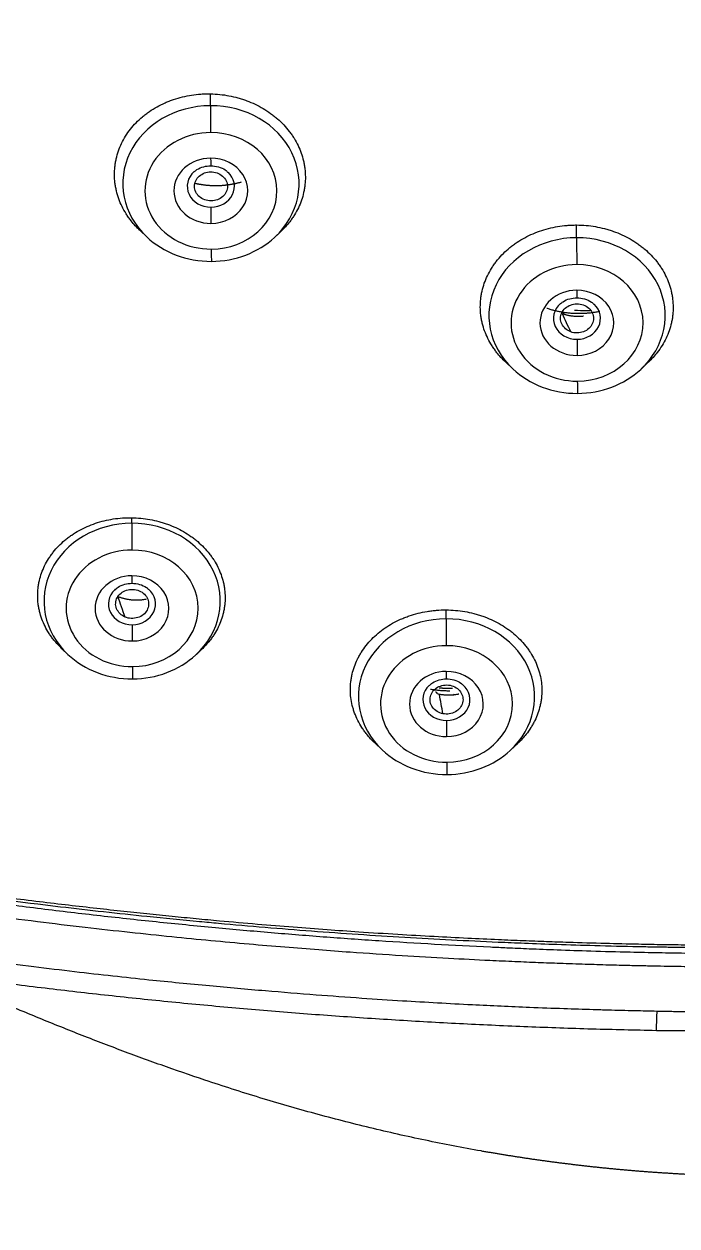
# Model space of a CAD drawing. Header units: millimetres. Extents: x 2433 to 4809, y -10272 to -6912.
# Drawn here: x 3217.32 to 3231.17, y -8438.84 to -8413.34 of the extents above; entities that cross this region are included whole.
import ezdxf

# ---------------------------------------------------------------- set-up
doc = ezdxf.new("R2010")
doc.units = ezdxf.units.MM
doc.layers.add('DIM', color=3, linetype='Continuous', lineweight=13)
doc.styles.add('ARIAL', font='arial.ttf')
doc.dimstyles.get("Standard").update_dxf_attribs({"dimtxt": 15, "dimasz": 15, "dimexe": 0.18, "dimexo": 0.0625, "dimgap": 4, "dimtad": 0, "dimtih": 1, "dimtoh": 1, "dimdec": 1, "dimdsep": 46, "dimtxsty": 'ARIAL', "dimcen": 0, "dimclrd": 3, "dimclre": 3, "dimclrt": 3, "dimadec": 0, "dimazin": 0, "dimtfac": 1, "dimtdec": 1, "dimtofl": 0, "dimtmove": 0, "dimatfit": 3, "dimfxl": 1, "dimtolj": 1, "dimtzin": 0, "dimarcsym": 0})

# ---------------------------------------------------------------- blocks, each defined once
blk = doc.blocks.new('*D46')
at = {"layer": 'Defpoints', "color": 0, "transparency": 16777216}
for p in [(3184.787, -7905.985), (3696.954, -9950.155), (3696.954, -9950.155)]:
    blk.add_point(p, dxfattribs=at)
at = {"layer": 'DIM', "color": 3, "lineweight": -2, "transparency": 16777216}
for p, q in [((3184.85, -7905.985), (3697.134, -7905.985)), ((3696.954, -7923.985), (3696.954, -8911.271)), ((3696.954, -9932.155), (3696.954, -8944.87)), ((3697.016, -9950.155), (3697.134, -9950.155))]:
    blk.add_line(p, q, dxfattribs=at)
at = {"layer": 'DIM', "color": 3, "transparency": 16777216}
for points in [[(3693.954, -7923.985), (3699.954, -7923.985), (3696.954, -7905.985)], [(3693.954, -9932.155), (3699.954, -9932.155), (3696.954, -9950.155)]]:
    blk.add_solid(points, dxfattribs=at)
at = {"layer": 'DIM', "color": 3, "transparency": 16777216, "insert": (3696.954, -8928.07), "char_height": 18, "attachment_point": 5, "style": 'ARIAL'}
blk.add_mtext('\\A1;(2280)', dxfattribs=at)

msp = doc.modelspace()

# ---------------------------------------------------------------- linework, layer by layer
at = {"linetype": 'Continuous', "lineweight": 13}
for p, q in [((3221.272, -8415.075), (3221.271, -8414.823)), ((3229.038, -8417.876), (3229.037, -8417.605)), ((3219.6, -8423.934), (3219.6, -8423.816)), ((3226.269, -8425.963), (3226.269, -8425.772))]:
    msp.add_line(p, q, dxfattribs=at)
at = {"linetype": 'Continuous', "lineweight": 18}
for p, q in [((3219.777, -8417.723), (3219.918, -8417.856)), ((3222.644, -8417.856), (3222.763, -8417.744)), ((3227.529, -8420.512), (3227.684, -8420.657)), ((3230.41, -8420.657), (3230.558, -8420.518)), ((3218.121, -8426.597), (3218.246, -8426.715)), ((3220.972, -8426.715), (3221.082, -8426.612)), ((3224.758, -8428.595), (3224.915, -8428.744)), ((3227.641, -8428.744), (3227.79, -8428.604))]:
    msp.add_line(p, q, dxfattribs=at)
at = {"linetype": 'Continuous', "lineweight": 13}
for centre, major_axis, ratio, start_param, end_param in [((3221.281, -8416.726), (-1.87, 0), 0.882948, 4.717224, 7.037094), ((3221.281, -8416.726), (-1.87, 0), 0.882948, 2.377964, 4.717224), ((3221.274, -8415.409), (0.002, -0.5), 0.00227, 3.979346, 5.201076), ((3221.281, -8416.88), (1.4, 0), 0.882948, 1.575631, 4.717224), ((3221.281, -8416.88), (1.4, 0), 0.882948, 4.717224, 7.858816), ((3221.278, -8416.88), (-0.783, 0), 0.882948, 4.717224, 7.858816), ((3221.278, -8416.88), (-0.783, 0), 0.882948, 1.575631, 4.717224), ((3221.275, -8416.048), (0.001, -0.3), 0.00227, 5.201076, 6.276176), ((3221.282, -8417.431), (-0.001, 0.3), 0.00227, 0.828524, 2.059484), ((3229.047, -8419.527), (-1.87, 0), 0.882948, 4.717224, 7.037094), ((3229.047, -8419.527), (-1.87, 0), 0.882948, 2.377964, 4.717224), ((3229.04, -8418.211), (0.002, -0.5), 0.00227, 3.979346, 5.201076), ((3221.288, -8417.882), (-0.002, 0.5), 0.00227, 2.059484, 3.281214), ((3229.047, -8419.682), (1.4, 0), 0.882948, 1.575631, 4.717224), ((3229.047, -8419.682), (1.4, 0), 0.882948, 4.717224, 7.858816), ((3229.044, -8419.682), (-0.783, 0), 0.882948, 4.717224, 7.858816), ((3229.044, -8419.682), (-0.783, 0), 0.882948, 1.575631, 4.717224), ((3229.04, -8418.85), (0.001, -0.3), 0.00227, 5.201076, 6.276176), ((3228.465, -8420.434), (0.29, 0.957), 0.160514, 6.081981, 6.381709), ((3229.048, -8420.232), (-0.001, 0.3), 0.00227, 0.828524, 2.059484), ((3229.053, -8420.683), (-0.002, 0.5), 0.00227, 2.059484, 3.281214), ((3219.609, -8425.585), (-1.87, 0), 0.882948, 4.717224, 7.037094), ((3219.609, -8425.585), (-1.87, 0), 0.882948, 2.377964, 4.717224), ((3219.602, -8424.269), (0.002, -0.5), 0.00227, 3.979346, 5.201076), ((3219.609, -8425.739), (1.4, 0), 0.882948, 1.575631, 4.717224), ((3219.609, -8425.739), (1.4, 0), 0.882948, 4.717224, 7.858816), ((3219.607, -8425.74), (-0.783, 0), 0.882948, 4.717224, 7.858816), ((3219.607, -8425.74), (-0.783, 0), 0.882948, 1.575631, 4.717224), ((3219.603, -8424.908), (0.001, -0.3), 0.00227, 5.201076, 6.276176), ((3226.278, -8427.613), (-1.87, 0), 0.882948, 4.717224, 7.037094), ((3226.278, -8427.613), (-1.87, 0), 0.882948, 2.377964, 4.717224), ((3226.272, -8426.297), (0.002, -0.5), 0.00227, 3.979346, 5.201076), ((3219.61, -8426.29), (-0.001, 0.3), 0.00227, 0.828524, 2.059484), ((3226.278, -8427.768), (1.4, 0), 0.882948, 1.575631, 4.717224), ((3226.278, -8427.768), (1.4, 0), 0.882948, 4.717224, 7.858816), ((3219.616, -8426.741), (-0.002, 0.5), 0.00227, 2.059484, 3.281214), ((3226.276, -8427.769), (-0.783, 0), 0.882948, 4.717224, 7.858816), ((3226.276, -8427.769), (-0.783, 0), 0.882948, 1.575631, 4.717224), ((3226.272, -8426.936), (0.001, -0.3), 0.00227, 5.201076, 6.276176), ((3225.824, -8428.49), (0.236, 0.972), 0.128072, 6.036341, 6.392842), ((3226.342, -8426.224), (0.033, -1.5), 0.09731, 0.436967, 0.472517), ((3226.28, -8428.319), (-0.001, 0.3), 0.00227, 0.828524, 2.059484), ((3226.285, -8428.769), (-0.002, 0.5), 0.00227, 2.059484, 3.281214), ((3230.747, -8433.704), (0.019, 1), 0.00925, 2.827528, 4.094485)]:
    msp.add_ellipse(centre, major_axis=major_axis, ratio=ratio, start_param=start_param, end_param=end_param, dxfattribs=at)
at = {"linetype": 'Continuous', "lineweight": 18}
for centre, major_axis, start_param, end_param in [((3221.278, -8416.786), (0.5, 0), 2.349395, 4.717224), ((3221.278, -8416.786), (0.5, 0), 4.717224, 7.03081), ((3221.281, -8416.726), (-1.87, 0), 0.753908, 1.575631), ((3221.281, -8416.726), (-1.87, 0), 1.575631, 2.377964), ((3229.044, -8419.588), (0.5, 0), 2.349395, 4.717224), ((3229.044, -8419.588), (0.5, 0), 4.717224, 7.03081), ((3229.047, -8419.527), (-1.87, 0), 0.753908, 1.575631), ((3229.047, -8419.527), (-1.87, 0), 1.575631, 2.377964), ((3219.607, -8425.646), (-0.5, 0), 5.53772, 7.858816), ((3219.607, -8425.646), (-0.5, 0), 1.575631, 3.936194), ((3219.609, -8425.585), (-1.87, 0), 0.753908, 1.575631), ((3219.609, -8425.585), (-1.87, 0), 1.575631, 2.377964), ((3226.276, -8427.675), (-0.5, 0), 5.53772, 7.858816), ((3226.276, -8427.675), (-0.5, 0), 1.575631, 3.936194), ((3226.278, -8427.613), (-1.87, 0), 0.753908, 1.575631), ((3226.278, -8427.613), (-1.87, 0), 1.575631, 2.377964)]:
    msp.add_ellipse(centre, major_axis=major_axis, ratio=0.882948, start_param=start_param, end_param=end_param, dxfattribs=at)
for points, knots in [([(3219.775, -8417.721), (3219.706, -8417.657), (3219.644, -8417.589), (3219.568, -8417.493), (3219.55, -8417.468), (3219.515, -8417.419), (3219.498, -8417.393), (3219.45, -8417.317), (3219.421, -8417.265), (3219.343, -8417.106), (3219.304, -8416.997), (3219.27, -8416.855), (3219.264, -8416.826), (3219.254, -8416.769), (3219.249, -8416.741), (3219.239, -8416.655), (3219.232, -8416.541), (3219.238, -8416.427), (3219.247, -8416.342), (3219.251, -8416.313), (3219.26, -8416.256), (3219.266, -8416.228), (3219.298, -8416.087), (3219.336, -8415.978), (3219.412, -8415.821), (3219.44, -8415.769), (3219.503, -8415.668), (3219.538, -8415.619), (3219.648, -8415.478), (3219.732, -8415.391), (3219.851, -8415.291), (3219.875, -8415.271), (3219.925, -8415.233), (3219.95, -8415.215), (3220.028, -8415.162), (3220.135, -8415.095), (3220.249, -8415.038), (3220.337, -8414.999), (3220.367, -8414.987), (3220.427, -8414.963), (3220.458, -8414.952), (3220.614, -8414.899), (3220.741, -8414.869), (3220.937, -8414.839), (3221.003, -8414.832), (3221.103, -8414.825), (3221.137, -8414.823), (3221.204, -8414.822), (3221.238, -8414.822), (3221.271, -8414.823)], [0, 0, 0, 0, 0.064268, 0.064268, 0.085535, 0.085535, 0.106801, 0.106801, 0.149334, 0.149334, 0.234401, 0.234401, 0.255668, 0.255668, 0.276934, 0.276934, 0.319468, 0.362001, 0.362001, 0.383267, 0.383267, 0.404534, 0.404534, 0.489601, 0.489601, 0.532134, 0.532134, 0.574667, 0.574667, 0.659734, 0.659734, 0.681, 0.681, 0.702267, 0.702267, 0.7448, 0.787334, 0.787334, 0.8086, 0.8086, 0.829867, 0.829867, 0.914933, 0.914933, 0.957467, 0.957467, 0.978733, 0.978733, 1, 1, 1, 1]), ([(3221.271, -8414.823), (3221.404, -8414.825), (3221.535, -8414.839), (3221.727, -8414.875), (3221.79, -8414.89), (3221.885, -8414.917), (3221.931, -8414.931), (3221.978, -8414.946), (3222.009, -8414.957), (3222.024, -8414.963), (3222.162, -8415.014), (3222.278, -8415.069), (3222.441, -8415.166), (3222.494, -8415.2), (3222.571, -8415.256), (3222.596, -8415.275), (3222.645, -8415.314), (3222.669, -8415.333), (3222.785, -8415.435), (3222.868, -8415.523), (3222.96, -8415.642), (3222.978, -8415.666), (3223.012, -8415.715), (3223.028, -8415.74), (3223.075, -8415.816), (3223.103, -8415.867), (3223.179, -8416.024), (3223.217, -8416.132), (3223.25, -8416.272), (3223.256, -8416.3), (3223.266, -8416.356), (3223.27, -8416.384), (3223.28, -8416.468), (3223.287, -8416.581), (3223.282, -8416.693), (3223.272, -8416.777), (3223.269, -8416.805), (3223.259, -8416.861), (3223.254, -8416.889), (3223.223, -8417.027), (3223.185, -8417.135), (3223.112, -8417.29), (3223.084, -8417.341), (3223.046, -8417.403), (3223.038, -8417.415), (3223.022, -8417.44), (3222.997, -8417.476), (3222.971, -8417.512), (3222.897, -8417.608), (3222.834, -8417.677), (3222.765, -8417.742)], [0, 0, 0, 0, 0.084855, 0.084855, 0.127283, 0.127283, 0.148497, 0.159104, 0.159104, 0.169711, 0.169711, 0.254566, 0.254566, 0.296994, 0.296994, 0.318208, 0.318208, 0.339422, 0.339422, 0.424277, 0.424277, 0.445491, 0.445491, 0.466705, 0.466705, 0.509133, 0.509133, 0.593988, 0.593988, 0.615202, 0.615202, 0.636416, 0.636416, 0.678843, 0.721271, 0.721271, 0.742485, 0.742485, 0.763699, 0.763699, 0.848554, 0.848554, 0.890982, 0.890982, 0.901589, 0.901589, 0.912196, 0.93341, 0.93341, 1, 1, 1, 1]), ([(3220.931, -8416.478), (3220.946, -8416.46), (3220.998, -8416.413), (3221.122, -8416.363), (3221.224, -8416.349), (3221.276, -8416.348)], [0, 0, 0, 0, 0.206446, 0.623832, 1, 1, 1, 1]), ([(3221.276, -8416.348), (3221.334, -8416.349), (3221.442, -8416.364), (3221.572, -8416.42), (3221.624, -8416.471), (3221.64, -8416.49)], [0, 0, 0, 0, 0.388964, 0.792604, 1, 1, 1, 1]), ([(3227.527, -8420.51), (3227.462, -8420.449), (3227.402, -8420.384), (3227.329, -8420.292), (3227.311, -8420.268), (3227.276, -8420.218), (3227.259, -8420.193), (3227.211, -8420.118), (3227.182, -8420.066), (3227.104, -8419.909), (3227.064, -8419.8), (3227.03, -8419.66), (3227.024, -8419.631), (3227.014, -8419.574), (3227.01, -8419.546), (3226.999, -8419.461), (3226.992, -8419.348), (3226.998, -8419.234), (3227.007, -8419.149), (3227.011, -8419.121), (3227.021, -8419.064), (3227.026, -8419.035), (3227.058, -8418.895), (3227.096, -8418.786), (3227.172, -8418.629), (3227.2, -8418.577), (3227.24, -8418.514), (3227.248, -8418.501), (3227.264, -8418.476), (3227.29, -8418.439), (3227.316, -8418.402), (3227.409, -8418.284), (3227.493, -8418.196), (3227.611, -8418.095), (3227.635, -8418.075), (3227.685, -8418.037), (3227.711, -8418.018), (3227.788, -8417.963), (3227.842, -8417.929), (3228.008, -8417.835), (3228.126, -8417.781), (3228.314, -8417.715), (3228.377, -8417.696), (3228.505, -8417.663), (3228.635, -8417.635), (3228.767, -8417.619), (3228.868, -8417.61), (3228.902, -8417.608), (3228.969, -8417.606), (3229.003, -8417.605), (3229.037, -8417.605)], [0, 0, 0, 0, 0.061754, 0.061754, 0.083077, 0.083077, 0.104401, 0.104401, 0.147049, 0.147049, 0.232344, 0.232344, 0.253668, 0.253668, 0.274992, 0.274992, 0.317639, 0.360287, 0.360287, 0.38161, 0.38161, 0.402934, 0.402934, 0.488229, 0.488229, 0.530877, 0.530877, 0.541539, 0.541539, 0.552201, 0.573524, 0.573524, 0.65882, 0.65882, 0.680143, 0.680143, 0.701467, 0.701467, 0.744115, 0.744115, 0.82941, 0.82941, 0.872057, 0.872057, 0.914705, 0.957352, 0.957352, 0.978676, 0.978676, 1, 1, 1, 1]), ([(3229.037, -8417.605), (3229.172, -8417.606), (3229.305, -8417.617), (3229.5, -8417.651), (3229.565, -8417.665), (3229.661, -8417.69), (3229.692, -8417.699), (3229.756, -8417.718), (3229.787, -8417.729), (3229.943, -8417.784), (3230.061, -8417.838), (3230.227, -8417.932), (3230.281, -8417.966), (3230.359, -8418.021), (3230.385, -8418.04), (3230.435, -8418.078), (3230.459, -8418.098), (3230.577, -8418.199), (3230.662, -8418.286), (3230.755, -8418.405), (3230.773, -8418.429), (3230.808, -8418.478), (3230.825, -8418.503), (3230.873, -8418.579), (3230.901, -8418.63), (3230.978, -8418.787), (3231.017, -8418.895), (3231.048, -8419.021), (3231.051, -8419.035), (3231.057, -8419.064), (3231.065, -8419.106), (3231.071, -8419.148), (3231.081, -8419.233), (3231.089, -8419.345), (3231.083, -8419.458), (3231.074, -8419.543), (3231.07, -8419.572), (3231.06, -8419.628), (3231.055, -8419.656), (3231.023, -8419.796), (3230.985, -8419.904), (3230.91, -8420.061), (3230.882, -8420.112), (3230.819, -8420.213), (3230.785, -8420.262), (3230.692, -8420.382), (3230.629, -8420.451), (3230.56, -8420.516)], [0, 0, 0, 0, 0.084927, 0.084927, 0.127391, 0.127391, 0.148623, 0.148623, 0.169855, 0.169855, 0.254782, 0.254782, 0.297246, 0.297246, 0.318478, 0.318478, 0.33971, 0.33971, 0.424637, 0.424637, 0.445869, 0.445869, 0.467101, 0.467101, 0.509565, 0.509565, 0.594492, 0.594492, 0.605108, 0.605108, 0.615724, 0.636956, 0.636956, 0.67942, 0.721884, 0.721884, 0.743116, 0.743116, 0.764347, 0.764347, 0.849275, 0.849275, 0.891739, 0.891739, 0.934202, 0.934202, 1, 1, 1, 1]), ([(3228.696, -8419.28), (3228.712, -8419.262), (3228.764, -8419.215), (3228.888, -8419.165), (3228.99, -8419.151), (3229.042, -8419.15)], [0, 0, 0, 0, 0.206446, 0.623832, 1, 1, 1, 1]), ([(3229.042, -8419.15), (3229.099, -8419.15), (3229.208, -8419.166), (3229.337, -8419.222), (3229.39, -8419.273), (3229.405, -8419.292)], [0, 0, 0, 0, 0.388964, 0.792604, 1, 1, 1, 1]), ([(3229.187, -8419.542), (3229.184, -8419.542), (3229.17, -8419.544), (3229.145, -8419.546), (3229.112, -8419.548), (3229.079, -8419.548), (3229.046, -8419.548), (3229.014, -8419.547), (3228.983, -8419.545), (3228.952, -8419.541), (3228.921, -8419.537), (3228.892, -8419.532), (3228.863, -8419.527), (3228.834, -8419.52), (3228.806, -8419.513), (3228.788, -8419.508), (3228.779, -8419.505)], [0, 0, 0, 0, 0.019146, 0.101038, 0.181976, 0.261898, 0.340744, 0.418488, 0.495133, 0.570676, 0.64511, 0.718421, 0.790589, 0.861592, 0.931405, 1, 1, 1, 1]), ([(3229.331, -8419.422), (3229.301, -8419.425), (3229.19, -8419.432), (3229.079, -8419.426), (3228.996, -8419.416)], [0, 0, 0, 0, 0.267627, 1, 1, 1, 1]), ([(3218.119, -8426.595), (3218.057, -8426.537), (3218.001, -8426.477), (3217.931, -8426.389), (3217.913, -8426.366), (3217.879, -8426.319), (3217.863, -8426.294), (3217.816, -8426.221), (3217.787, -8426.171), (3217.711, -8426.019), (3217.673, -8425.914), (3217.64, -8425.778), (3217.634, -8425.751), (3217.624, -8425.696), (3217.62, -8425.669), (3217.61, -8425.587), (3217.603, -8425.477), (3217.608, -8425.368), (3217.617, -8425.286), (3217.621, -8425.259), (3217.63, -8425.204), (3217.636, -8425.177), (3217.667, -8425.041), (3217.704, -8424.937), (3217.778, -8424.785), (3217.806, -8424.736), (3217.844, -8424.675), (3217.852, -8424.663), (3217.868, -8424.639), (3217.893, -8424.603), (3217.919, -8424.568), (3218.009, -8424.455), (3218.091, -8424.371), (3218.207, -8424.274), (3218.231, -8424.255), (3218.279, -8424.218), (3218.304, -8424.2), (3218.38, -8424.149), (3218.485, -8424.084), (3218.597, -8424.029), (3218.712, -8423.978), (3218.771, -8423.955), (3218.954, -8423.893), (3219.08, -8423.863), (3219.272, -8423.833), (3219.336, -8423.826), (3219.435, -8423.819), (3219.468, -8423.817), (3219.534, -8423.815), (3219.567, -8423.815), (3219.6, -8423.816)], [0, 0, 0, 0, 0.05995, 0.05995, 0.081314, 0.081314, 0.102679, 0.102679, 0.145409, 0.145409, 0.230868, 0.230868, 0.252233, 0.252233, 0.273597, 0.273597, 0.316327, 0.359057, 0.359057, 0.380421, 0.380421, 0.401786, 0.401786, 0.487245, 0.487245, 0.529975, 0.529975, 0.540657, 0.540657, 0.55134, 0.572704, 0.572704, 0.658163, 0.658163, 0.679528, 0.679528, 0.700893, 0.700893, 0.743623, 0.786352, 0.786352, 0.829082, 0.829082, 0.914541, 0.914541, 0.95727, 0.95727, 0.978635, 0.978635, 1, 1, 1, 1]), ([(3219.6, -8423.816), (3219.731, -8423.818), (3219.86, -8423.83), (3220.049, -8423.865), (3220.112, -8423.879), (3220.205, -8423.904), (3220.235, -8423.913), (3220.297, -8423.932), (3220.327, -8423.942), (3220.478, -8423.997), (3220.592, -8424.05), (3220.753, -8424.143), (3220.805, -8424.176), (3220.881, -8424.229), (3220.906, -8424.247), (3220.954, -8424.285), (3220.977, -8424.304), (3221.092, -8424.401), (3221.174, -8424.486), (3221.264, -8424.601), (3221.281, -8424.624), (3221.306, -8424.659), (3221.314, -8424.671), (3221.331, -8424.695), (3221.37, -8424.756), (3221.404, -8424.817), (3221.479, -8424.968), (3221.516, -8425.072), (3221.549, -8425.207), (3221.554, -8425.234), (3221.564, -8425.288), (3221.568, -8425.315), (3221.578, -8425.395), (3221.585, -8425.503), (3221.579, -8425.611), (3221.57, -8425.692), (3221.566, -8425.719), (3221.557, -8425.773), (3221.552, -8425.8), (3221.521, -8425.933), (3221.485, -8426.036), (3221.412, -8426.186), (3221.385, -8426.235), (3221.34, -8426.307), (3221.324, -8426.33), (3221.291, -8426.377), (3221.274, -8426.4), (3221.204, -8426.488), (3221.147, -8426.551), (3221.084, -8426.61)], [0, 0, 0, 0, 0.085204, 0.085204, 0.127806, 0.127806, 0.149108, 0.149108, 0.170409, 0.170409, 0.255613, 0.255613, 0.298215, 0.298215, 0.319516, 0.319516, 0.340817, 0.340817, 0.426021, 0.426021, 0.447323, 0.447323, 0.457973, 0.457973, 0.468624, 0.511226, 0.511226, 0.59643, 0.59643, 0.617731, 0.617731, 0.639032, 0.639032, 0.681634, 0.724236, 0.724236, 0.745538, 0.745538, 0.766839, 0.766839, 0.852043, 0.852043, 0.894645, 0.894645, 0.915946, 0.915946, 0.937247, 0.937247, 1, 1, 1, 1]), ([(3219.245, -8425.35), (3219.264, -8425.327), (3219.32, -8425.276), (3219.45, -8425.222), (3219.552, -8425.208), (3219.604, -8425.208)], [0, 0, 0, 0, 0.24821, 0.643629, 1, 1, 1, 1]), ([(3219.604, -8425.208), (3219.662, -8425.208), (3219.77, -8425.223), (3219.894, -8425.276), (3219.942, -8425.322), (3219.954, -8425.336)], [0, 0, 0, 0, 0.410705, 0.836907, 1, 1, 1, 1]), ([(3219.904, -8425.547), (3219.898, -8425.548), (3219.881, -8425.551), (3219.853, -8425.556), (3219.821, -8425.56), (3219.788, -8425.564), (3219.756, -8425.566), (3219.724, -8425.567), (3219.692, -8425.568), (3219.66, -8425.567), (3219.628, -8425.565), (3219.596, -8425.563), (3219.565, -8425.559), (3219.535, -8425.555), (3219.504, -8425.55), (3219.475, -8425.543), (3219.445, -8425.536), (3219.417, -8425.529), (3219.389, -8425.52), (3219.361, -8425.511), (3219.334, -8425.501), (3219.317, -8425.494), (3219.308, -8425.491)], [0, 0, 0, 0, 0.031426, 0.085118, 0.1387, 0.192136, 0.245387, 0.298411, 0.351167, 0.403611, 0.455703, 0.507404, 0.558706, 0.609602, 0.660081, 0.710129, 0.759725, 0.808845, 0.857464, 0.905552, 0.953075, 1, 1, 1, 1]), ([(3224.754, -8428.592), (3224.694, -8428.535), (3224.638, -8428.475), (3224.568, -8428.388), (3224.55, -8428.364), (3224.515, -8428.316), (3224.499, -8428.292), (3224.451, -8428.219), (3224.394, -8428.119), (3224.349, -8428.014), (3224.319, -8427.934), (3224.31, -8427.908), (3224.298, -8427.867), (3224.294, -8427.853), (3224.286, -8427.826), (3224.283, -8427.812), (3224.253, -8427.689), (3224.239, -8427.579), (3224.238, -8427.413), (3224.241, -8427.357), (3224.251, -8427.274), (3224.255, -8427.246), (3224.264, -8427.191), (3224.27, -8427.164), (3224.301, -8427.028), (3224.339, -8426.922), (3224.402, -8426.793), (3224.415, -8426.768), (3224.444, -8426.717), (3224.459, -8426.692), (3224.505, -8426.619), (3224.573, -8426.523), (3224.651, -8426.435), (3224.735, -8426.349), (3224.78, -8426.307), (3224.922, -8426.188), (3225.024, -8426.118), (3225.189, -8426.026), (3225.246, -8425.997), (3225.334, -8425.958), (3225.364, -8425.945), (3225.425, -8425.921), (3225.456, -8425.91), (3225.61, -8425.857), (3225.737, -8425.825), (3225.901, -8425.798), (3225.934, -8425.793), (3226, -8425.785), (3226.033, -8425.782), (3226.134, -8425.774), (3226.201, -8425.772), (3226.269, -8425.772)], [0, 0, 0, 0, 0.058401, 0.058401, 0.079801, 0.079801, 0.101201, 0.101201, 0.144001, 0.1868, 0.1868, 0.2082, 0.2082, 0.2189, 0.2189, 0.2296, 0.2296, 0.3152, 0.3152, 0.358, 0.358, 0.3794, 0.3794, 0.4008, 0.4008, 0.4864, 0.4864, 0.5078, 0.5078, 0.5292, 0.5292, 0.572, 0.6148, 0.6148, 0.6576, 0.6576, 0.7432, 0.7432, 0.786, 0.786, 0.8074, 0.8074, 0.8288, 0.8288, 0.9144, 0.9144, 0.9358, 0.9358, 0.9572, 0.9572, 1, 1, 1, 1]), ([(3226.269, -8425.772), (3226.403, -8425.773), (3226.535, -8425.784), (3226.729, -8425.818), (3226.793, -8425.832), (3226.889, -8425.856), (3226.92, -8425.865), (3226.983, -8425.884), (3227.015, -8425.894), (3227.169, -8425.949), (3227.286, -8426.002), (3227.451, -8426.095), (3227.504, -8426.128), (3227.582, -8426.182), (3227.607, -8426.2), (3227.657, -8426.238), (3227.681, -8426.257), (3227.798, -8426.356), (3227.882, -8426.442), (3227.974, -8426.557), (3227.992, -8426.581), (3228.027, -8426.629), (3228.043, -8426.653), (3228.09, -8426.727), (3228.119, -8426.777), (3228.195, -8426.93), (3228.234, -8427.036), (3228.273, -8427.2), (3228.283, -8427.255), (3228.297, -8427.364), (3228.304, -8427.474), (3228.298, -8427.584), (3228.289, -8427.667), (3228.285, -8427.694), (3228.275, -8427.749), (3228.27, -8427.777), (3228.238, -8427.912), (3228.201, -8428.017), (3228.139, -8428.145), (3228.126, -8428.17), (3228.098, -8428.22), (3228.083, -8428.245), (3228.037, -8428.318), (3228.003, -8428.366), (3227.914, -8428.479), (3227.856, -8428.542), (3227.792, -8428.602)], [0, 0, 0, 0, 0.085255, 0.085255, 0.127883, 0.127883, 0.149196, 0.149196, 0.17051, 0.17051, 0.255765, 0.255765, 0.298393, 0.298393, 0.319707, 0.319707, 0.341021, 0.341021, 0.426276, 0.426276, 0.447589, 0.447589, 0.468903, 0.468903, 0.511531, 0.511531, 0.596786, 0.596786, 0.639413, 0.639413, 0.682041, 0.724669, 0.724669, 0.745982, 0.745982, 0.767296, 0.767296, 0.852551, 0.852551, 0.873865, 0.873865, 0.895179, 0.895179, 0.937806, 0.937806, 1, 1, 1, 1]), ([(3225.914, -8427.379), (3225.933, -8427.356), (3225.99, -8427.305), (3226.119, -8427.251), (3226.221, -8427.237), (3226.273, -8427.236)], [0, 0, 0, 0, 0.24821, 0.643629, 1, 1, 1, 1]), ([(3226.273, -8427.236), (3226.331, -8427.237), (3226.439, -8427.252), (3226.563, -8427.305), (3226.611, -8427.351), (3226.623, -8427.365)], [0, 0, 0, 0, 0.410705, 0.836907, 1, 1, 1, 1]), ([(3226.536, -8427.56), (3226.53, -8427.562), (3226.514, -8427.565), (3226.487, -8427.57), (3226.456, -8427.574), (3226.425, -8427.578), (3226.394, -8427.581), (3226.363, -8427.582), (3226.332, -8427.583), (3226.301, -8427.583), (3226.271, -8427.582), (3226.241, -8427.58), (3226.212, -8427.577), (3226.182, -8427.574), (3226.154, -8427.57), (3226.135, -8427.566), (3226.126, -8427.564)], [0, 0, 0, 0, 0.042939, 0.120297, 0.197135, 0.273397, 0.349069, 0.424144, 0.498603, 0.572426, 0.645582, 0.718037, 0.789753, 0.860684, 0.930784, 1, 1, 1, 1]), ([(3233.32, -8432.944), (3233.264, -8432.945), (3233.146, -8432.945), (3232.962, -8432.945), (3232.764, -8432.945), (3232.551, -8432.945), (3232.325, -8432.945), (3232.084, -8432.943), (3231.829, -8432.942), (3231.559, -8432.939), (3231.276, -8432.936), (3230.978, -8432.932), (3230.666, -8432.927), (3230.146, -8432.917), (3229.461, -8432.901), (3228.657, -8432.876), (3227.974, -8432.851), (3227.229, -8432.82), (3226.381, -8432.779), (3225.392, -8432.724), (3224.403, -8432.662), (3223.416, -8432.591), (3222.429, -8432.513), (3221.637, -8432.444), (3220.801, -8432.367), (3219.682, -8432.257), (3217.848, -8432.054), (3216.186, -8431.841), (3214.851, -8431.652), (3214.078, -8431.538), (3213.303, -8431.418), (3212.627, -8431.31), (3211.935, -8431.195), (3211.331, -8431.092), (3210.807, -8430.999), (3210.485, -8430.941), (3210.193, -8430.887), (3209.933, -8430.838), (3209.77, -8430.808), (3209.693, -8430.793)], [0, 0, 0, 0, 0.007134, 0.014866, 0.023196, 0.032123, 0.041648, 0.051771, 0.062492, 0.073811, 0.085727, 0.098241, 0.111353, 0.125062, 0.163904, 0.197691, 0.226425, 0.250106, 0.291766, 0.333423, 0.375076, 0.416726, 0.45837, 0.500009, 0.516993, 0.564317, 0.641989, 0.750009, 0.775917, 0.812499, 0.848813, 0.874987, 0.899207, 0.937485, 0.952635, 0.966462, 0.978965, 0.990144, 1, 1, 1, 1]), ([(3209.728, -8430.733), (3209.783, -8430.743), (3209.893, -8430.764), (3210.057, -8430.795), (3210.221, -8430.825), (3210.383, -8430.855), (3210.545, -8430.885), (3210.706, -8430.914), (3210.866, -8430.943), (3211.025, -8430.972), (3211.236, -8431.009), (3211.532, -8431.061), (3211.837, -8431.113), (3212.09, -8431.156), (3212.256, -8431.183), (3212.402, -8431.207), (3212.528, -8431.228), (3212.688, -8431.254), (3212.889, -8431.287), (3213.135, -8431.326), (3213.381, -8431.365), (3213.627, -8431.404), (3213.871, -8431.442), (3214.116, -8431.479), (3214.359, -8431.515), (3214.603, -8431.551), (3214.845, -8431.587), (3215.087, -8431.621), (3215.328, -8431.656), (3215.717, -8431.71), (3216.248, -8431.782), (3216.913, -8431.869), (3217.556, -8431.949), (3218.178, -8432.023), (3218.778, -8432.092), (3219.356, -8432.156), (3219.913, -8432.215), (3220.448, -8432.27), (3220.961, -8432.32), (3221.564, -8432.376), (3222.251, -8432.436), (3223.013, -8432.498), (3223.729, -8432.553), (3224.468, -8432.605), (3225.225, -8432.653), (3225.996, -8432.697), (3226.707, -8432.734), (3227.338, -8432.764), (3227.896, -8432.787), (3228.391, -8432.806), (3228.971, -8432.826), (3229.62, -8432.844), (3230.293, -8432.86), (3230.869, -8432.87), (3231.364, -8432.877), (3231.766, -8432.881), (3232.086, -8432.883), (3232.333, -8432.885), (3232.621, -8432.886), (3232.949, -8432.886), (3233.197, -8432.885), (3233.32, -8432.885)], [0, 0, 0, 0, 0.007105, 0.01417, 0.021196, 0.028182, 0.035128, 0.042035, 0.048902, 0.055729, 0.062516, 0.076163, 0.093766, 0.101686, 0.108769, 0.115016, 0.12043, 0.125013, 0.135584, 0.146128, 0.156645, 0.167135, 0.177596, 0.188029, 0.198432, 0.208806, 0.219149, 0.229462, 0.239742, 0.24999, 0.279206, 0.307488, 0.334833, 0.36124, 0.386708, 0.411237, 0.434827, 0.457481, 0.479201, 0.499992, 0.534117, 0.566315, 0.596582, 0.624923, 0.65992, 0.692413, 0.722398, 0.749895, 0.772125, 0.79296, 0.812412, 0.845462, 0.874938, 0.897404, 0.918162, 0.937469, 0.948177, 0.958563, 0.968735, 0.984476, 1, 1, 1, 1])]:
    msp.add_open_spline(points, degree=3, knots=knots, dxfattribs=at)
for points, degree in [([(3221.035, -8417.006), (3221.004, -8416.979), (3220.952, -8416.909), (3220.922, -8416.785), (3220.95, -8416.665), (3221.026, -8416.563), (3221.14, -8416.495), (3221.275, -8416.469), (3221.414, -8416.493), (3221.494, -8416.538), (3221.527, -8416.567)], 3), ([(3221.527, -8416.567), (3221.56, -8416.596), (3221.612, -8416.666), (3221.641, -8416.788), (3221.612, -8416.908), (3221.536, -8417.009), (3221.422, -8417.078), (3221.286, -8417.103), (3221.145, -8417.078), (3221.066, -8417.033), (3221.035, -8417.006)], 3), ([(3228.914, -8419.874), (3228.874, -8419.859), (3228.797, -8419.812), (3228.714, -8419.708), (3228.688, -8419.587), (3228.714, -8419.468), (3228.79, -8419.366), (3228.904, -8419.296), (3229.043, -8419.271), (3229.136, -8419.286), (3229.179, -8419.302)], 3), ([(3229.179, -8419.302), (3229.222, -8419.317), (3229.3, -8419.364), (3229.38, -8419.468), (3229.405, -8419.588), (3229.379, -8419.708), (3229.303, -8419.809), (3229.189, -8419.879), (3229.047, -8419.903), (3228.955, -8419.888), (3228.914, -8419.874)], 3), ([(3228.779, -8419.505), (3228.765, -8419.501), (3228.75, -8419.496), (3228.736, -8419.491)], 3), ([(3219.459, -8425.925), (3219.419, -8425.908), (3219.345, -8425.857), (3219.27, -8425.749), (3219.251, -8425.627), (3219.285, -8425.509), (3219.367, -8425.412), (3219.485, -8425.347), (3219.625, -8425.329), (3219.718, -8425.349), (3219.76, -8425.366)], 3), ([(3219.76, -8425.366), (3219.801, -8425.384), (3219.877, -8425.435), (3219.949, -8425.542), (3219.967, -8425.663), (3219.933, -8425.782), (3219.851, -8425.879), (3219.732, -8425.943), (3219.589, -8425.96), (3219.498, -8425.941), (3219.459, -8425.925)], 3), ([(3226.202, -8427.976), (3226.159, -8427.967), (3226.074, -8427.933), (3225.974, -8427.842), (3225.925, -8427.727), (3225.928, -8427.605), (3225.984, -8427.493), (3226.082, -8427.408), (3226.214, -8427.363), (3226.309, -8427.363), (3226.355, -8427.372)], 3), ([(3226.403, -8427.44), (3226.261, -8427.444), (3226.12, -8427.43)], 2), ([(3226.355, -8427.372), (3226.4, -8427.381), (3226.486, -8427.416), (3226.584, -8427.506), (3226.632, -8427.621), (3226.629, -8427.743), (3226.573, -8427.855), (3226.473, -8427.94), (3226.338, -8427.985), (3226.245, -8427.984), (3226.202, -8427.976)], 3), ([(3226.126, -8427.564), (3226.112, -8427.561), (3226.098, -8427.558), (3226.084, -8427.555)], 3), ([(3209.164, -8432.463), (3219.827, -8434.484), (3230.729, -8434.693)], 2), ([(3230.729, -8434.693), (3233.139, -8434.716)], 1)]:
    msp.add_open_spline(points, degree=degree, dxfattribs=at)
at = {"linetype": 'Continuous', "lineweight": 13}
for points, knots in [([(3220.943, -8416.719), (3220.947, -8416.72), (3220.96, -8416.723), (3220.98, -8416.727), (3221.003, -8416.732), (3221.027, -8416.736), (3221.051, -8416.74), (3221.075, -8416.744), (3221.099, -8416.748), (3221.123, -8416.751), (3221.147, -8416.754), (3221.172, -8416.757), (3221.196, -8416.759), (3221.221, -8416.761), (3221.246, -8416.763), (3221.27, -8416.765), (3221.295, -8416.766), (3221.32, -8416.767), (3221.346, -8416.768), (3221.371, -8416.768), (3221.396, -8416.768), (3221.421, -8416.768), (3221.447, -8416.767), (3221.472, -8416.766), (3221.498, -8416.765), (3221.523, -8416.763), (3221.549, -8416.761), (3221.575, -8416.759), (3221.6, -8416.756), (3221.626, -8416.753), (3221.652, -8416.749), (3221.677, -8416.746), (3221.703, -8416.742), (3221.729, -8416.737), (3221.754, -8416.733), (3221.78, -8416.727), (3221.806, -8416.722), (3221.831, -8416.716), (3221.857, -8416.71), (3221.883, -8416.704), (3221.906, -8416.697), (3221.922, -8416.693), (3221.929, -8416.691)], [0, 0, 0, 0, 0.014236, 0.03822, 0.062278, 0.086411, 0.110618, 0.1349, 0.159256, 0.183687, 0.208193, 0.232775, 0.257432, 0.282165, 0.306974, 0.331861, 0.356825, 0.381868, 0.40699, 0.432192, 0.457468, 0.482816, 0.508234, 0.533725, 0.559288, 0.584925, 0.610636, 0.636422, 0.662282, 0.688218, 0.714229, 0.740316, 0.76648, 0.79272, 0.819036, 0.845429, 0.871899, 0.898445, 0.925067, 0.951766, 0.978542, 1, 1, 1, 1]), ([(3229.529, -8419.44), (3229.528, -8419.44), (3229.513, -8419.444), (3229.485, -8419.449), (3229.445, -8419.456), (3229.406, -8419.463), (3229.366, -8419.468), (3229.325, -8419.473), (3229.285, -8419.477), (3229.245, -8419.481), (3229.204, -8419.483), (3229.164, -8419.485), (3229.123, -8419.486), (3229.082, -8419.487), (3229.041, -8419.486), (3229.001, -8419.485), (3228.96, -8419.483), (3228.919, -8419.48), (3228.878, -8419.477), (3228.838, -8419.472), (3228.797, -8419.467), (3228.757, -8419.461), (3228.717, -8419.455), (3228.677, -8419.447), (3228.637, -8419.439), (3228.597, -8419.43), (3228.558, -8419.421), (3228.519, -8419.41), (3228.48, -8419.399), (3228.441, -8419.387), (3228.416, -8419.378), (3228.403, -8419.374)], [0, 0, 0, 0, 0.004505, 0.039796, 0.075107, 0.110439, 0.145792, 0.181165, 0.21656, 0.251976, 0.287413, 0.32287, 0.358347, 0.393843, 0.429358, 0.464891, 0.500441, 0.536009, 0.571593, 0.607193, 0.64281, 0.678443, 0.714092, 0.749759, 0.785443, 0.821145, 0.856868, 0.892612, 0.928381, 0.964176, 1, 1, 1, 1]), ([(3226.35, -8427.494), (3226.343, -8427.494), (3226.322, -8427.494), (3226.29, -8427.493), (3226.251, -8427.492), (3226.213, -8427.49), (3226.174, -8427.488), (3226.135, -8427.484), (3226.096, -8427.481), (3226.057, -8427.476), (3226.018, -8427.471), (3225.979, -8427.465), (3225.953, -8427.461), (3225.94, -8427.458)], [0, 0, 0, 0, 0.054201, 0.146335, 0.238996, 0.33219, 0.425921, 0.520195, 0.61502, 0.710404, 0.806354, 0.902883, 1, 1, 1, 1]), ([(3209.598, -8430.84), (3209.638, -8430.848), (3209.74, -8430.867), (3209.924, -8430.902), (3210.17, -8430.949), (3210.477, -8431.006), (3210.846, -8431.073), (3211.397, -8431.171), (3212.095, -8431.292), (3212.835, -8431.415), (3213.477, -8431.518), (3214.033, -8431.604), (3214.478, -8431.672), (3214.856, -8431.727), (3215.209, -8431.779), (3215.692, -8431.848), (3216.476, -8431.956), (3217.52, -8432.091), (3218.779, -8432.242), (3220.04, -8432.38), (3221.274, -8432.503), (3222.482, -8432.612), (3223.663, -8432.707), (3224.844, -8432.791), (3226.026, -8432.863), (3226.932, -8432.911), (3227.6, -8432.941), (3228.071, -8432.962), (3228.664, -8432.985), (3229.378, -8433.009), (3230.098, -8433.029), (3230.763, -8433.043), (3231.311, -8433.052), (3231.797, -8433.058), (3232.221, -8433.062), (3232.582, -8433.064), (3232.882, -8433.065), (3233.06, -8433.066), (3233.139, -8433.066)], [0, 0, 0, 0, 0.005264, 0.013186, 0.023766, 0.037003, 0.052896, 0.071445, 0.108056, 0.142884, 0.166694, 0.190502, 0.21431, 0.223829, 0.238907, 0.259545, 0.285746, 0.339307, 0.392879, 0.446455, 0.500031, 0.550009, 0.599981, 0.64995, 0.699918, 0.749887, 0.764659, 0.784547, 0.809552, 0.839677, 0.874924, 0.900671, 0.923792, 0.944289, 0.962158, 0.9774, 0.990015, 1, 1, 1, 1]), ([(3233.139, -8433.356), (3233.078, -8433.356), (3232.956, -8433.356), (3232.771, -8433.356), (3232.585, -8433.355), (3232.4, -8433.354), (3232.217, -8433.352), (3232.034, -8433.351), (3231.846, -8433.349), (3231.631, -8433.347), (3231.386, -8433.343), (3231.108, -8433.339), (3230.812, -8433.333), (3230.496, -8433.327), (3230.129, -8433.319), (3229.702, -8433.308), (3229.207, -8433.293), (3228.709, -8433.276), (3228.212, -8433.257), (3227.717, -8433.237), (3227.083, -8433.208), (3226.285, -8433.167), (3225.297, -8433.109), (3224.378, -8433.048), (3223.551, -8432.987), (3222.835, -8432.93), (3222.073, -8432.865), (3221.273, -8432.792), (3220.431, -8432.71), (3219.542, -8432.616), (3218.591, -8432.509), (3217.578, -8432.388), (3216.504, -8432.25), (3215.609, -8432.127), (3214.912, -8432.027), (3214.432, -8431.956), (3213.946, -8431.882), (3213.456, -8431.806), (3212.961, -8431.726), (3212.507, -8431.652), (3212.097, -8431.583), (3211.773, -8431.527), (3211.49, -8431.479), (3211.247, -8431.436), (3211.053, -8431.402), (3210.908, -8431.375), (3210.812, -8431.358), (3210.715, -8431.34), (3210.619, -8431.323), (3210.522, -8431.305), (3210.425, -8431.288), (3210.329, -8431.27), (3210.232, -8431.252), (3210.134, -8431.234), (3210.037, -8431.215), (3209.94, -8431.197), (3209.843, -8431.178), (3209.745, -8431.16), (3209.647, -8431.141), (3209.582, -8431.128), (3209.55, -8431.122)], [0, 0, 0, 0, 0.007736, 0.015438, 0.023239, 0.031269, 0.038736, 0.046399, 0.054316, 0.062539, 0.073514, 0.085202, 0.097666, 0.11095, 0.125076, 0.144013, 0.164846, 0.187604, 0.206879, 0.227713, 0.250113, 0.286987, 0.328633, 0.375058, 0.403259, 0.433477, 0.465715, 0.499969, 0.534975, 0.572637, 0.612967, 0.655969, 0.701641, 0.749974, 0.770237, 0.790732, 0.811456, 0.832405, 0.853578, 0.874972, 0.890679, 0.906222, 0.916633, 0.927051, 0.937476, 0.941608, 0.945745, 0.949887, 0.954034, 0.958186, 0.962344, 0.966507, 0.970675, 0.974849, 0.979028, 0.983212, 0.987401, 0.991596, 0.995795, 1, 1, 1, 1]), ([(3209.308, -8432.05), (3209.358, -8432.06), (3209.461, -8432.08), (3209.621, -8432.11), (3209.791, -8432.142), (3209.982, -8432.178), (3210.19, -8432.216), (3210.41, -8432.256), (3210.591, -8432.289), (3210.736, -8432.315), (3210.849, -8432.336), (3210.973, -8432.358), (3211.109, -8432.382), (3211.256, -8432.407), (3211.415, -8432.435), (3211.585, -8432.464), (3211.767, -8432.495), (3212.121, -8432.555), (3212.639, -8432.641), (3213.311, -8432.749), (3213.968, -8432.85), (3214.741, -8432.966), (3215.618, -8433.091), (3216.587, -8433.221), (3217.505, -8433.338), (3218.371, -8433.442), (3219.185, -8433.535), (3220.14, -8433.637), (3221.217, -8433.743), (3222.4, -8433.848), (3223.476, -8433.935), (3224.446, -8434.005), (3225.551, -8434.078), (3226.737, -8434.144), (3227.877, -8434.196), (3228.733, -8434.228), (3229.287, -8434.246), (3229.697, -8434.258), (3229.988, -8434.266), (3230.258, -8434.272), (3230.508, -8434.278), (3230.667, -8434.281), (3230.743, -8434.283)], [0, 0, 0, 0, 0.007053, 0.014614, 0.022684, 0.031263, 0.041692, 0.052111, 0.062519, 0.06731, 0.072641, 0.078511, 0.084918, 0.091864, 0.099347, 0.107367, 0.115922, 0.125013, 0.1574, 0.189023, 0.219881, 0.249974, 0.297793, 0.343153, 0.386051, 0.426488, 0.464465, 0.499987, 0.559934, 0.614914, 0.664911, 0.709923, 0.749964, 0.818653, 0.874964, 0.908406, 0.937476, 0.9519, 0.965367, 0.97787, 0.989412, 1, 1, 1, 1]), ([(3233.139, -8437.795), (3233.112, -8437.795), (3233.057, -8437.795), (3232.975, -8437.794), (3232.894, -8437.794), (3232.812, -8437.793), (3232.73, -8437.792), (3232.648, -8437.791), (3232.566, -8437.79), (3232.484, -8437.788), (3232.402, -8437.787), (3232.321, -8437.785), (3232.239, -8437.783), (3232.157, -8437.781), (3232.075, -8437.778), (3231.993, -8437.776), (3231.911, -8437.773), (3231.83, -8437.77), (3231.748, -8437.767), (3231.666, -8437.763), (3231.584, -8437.76), (3231.502, -8437.756), (3231.421, -8437.752), (3231.339, -8437.748), (3231.257, -8437.743), (3231.175, -8437.739), (3231.093, -8437.734), (3231.012, -8437.729), (3230.93, -8437.724), (3230.848, -8437.719), (3230.766, -8437.713), (3230.684, -8437.708), (3230.603, -8437.702), (3230.521, -8437.696), (3230.439, -8437.689), (3230.357, -8437.683), (3230.276, -8437.676), (3230.194, -8437.669), (3230.112, -8437.662), (3230.03, -8437.655), (3229.949, -8437.647), (3229.867, -8437.64), (3229.785, -8437.632), (3229.703, -8437.624), (3229.622, -8437.616), (3229.54, -8437.607), (3229.458, -8437.599), (3229.377, -8437.59), (3229.295, -8437.581), (3229.213, -8437.572), (3229.132, -8437.563), (3229.05, -8437.553), (3228.968, -8437.543), (3228.887, -8437.533), (3228.805, -8437.523), (3228.723, -8437.513), (3228.642, -8437.502), (3228.56, -8437.492), (3228.478, -8437.481), (3228.397, -8437.47), (3228.315, -8437.458), (3228.233, -8437.447), (3228.152, -8437.435), (3228.07, -8437.424), (3227.989, -8437.412), (3227.907, -8437.399), (3227.825, -8437.387), (3227.744, -8437.374), (3227.662, -8437.362), (3227.581, -8437.349), (3227.499, -8437.335), (3227.418, -8437.322), (3227.336, -8437.309), (3227.254, -8437.295), (3227.173, -8437.281), (3227.091, -8437.267), (3226.642, -8437.188), (3225.825, -8437.03), (3224.65, -8436.765), (3223.479, -8436.463), (3222.311, -8436.125), (3221.225, -8435.777), (3220.219, -8435.43), (3219.295, -8435.091), (3218.377, -8434.736), (3217.463, -8434.365), (3216.551, -8433.979), (3215.844, -8433.669), (3215.338, -8433.444), (3215.135, -8433.352), (3215.034, -8433.307)], [0, 0, 0, 0, 0.004236, 0.008472, 0.012708, 0.016944, 0.02118, 0.025416, 0.029653, 0.033889, 0.038126, 0.042364, 0.046601, 0.050839, 0.055078, 0.059316, 0.063556, 0.067796, 0.072036, 0.076277, 0.080519, 0.084762, 0.089005, 0.093249, 0.097494, 0.101739, 0.105986, 0.110233, 0.114482, 0.118731, 0.122981, 0.127233, 0.131486, 0.13574, 0.139995, 0.144251, 0.148508, 0.152767, 0.157028, 0.161289, 0.165552, 0.169817, 0.174083, 0.17835, 0.18262, 0.18689, 0.191163, 0.195437, 0.199713, 0.203991, 0.20827, 0.212551, 0.216835, 0.22112, 0.225407, 0.229696, 0.233987, 0.238281, 0.242576, 0.246874, 0.251173, 0.255475, 0.25978, 0.264086, 0.268395, 0.272706, 0.27702, 0.281337, 0.285655, 0.289977, 0.2943, 0.298627, 0.302956, 0.307288, 0.311623, 0.31596, 0.3203, 0.38345, 0.447063, 0.511252, 0.576132, 0.641815, 0.694932, 0.74818, 0.801611, 0.85528, 0.909239, 0.963545, 0.981832, 1, 1, 1, 1]), ([(3230.743, -8434.283), (3230.797, -8434.284), (3230.903, -8434.286), (3231.057, -8434.289), (3231.202, -8434.291), (3231.403, -8434.294), (3231.649, -8434.298), (3231.956, -8434.301), (3232.249, -8434.304), (3232.483, -8434.306), (3232.643, -8434.306), (3232.743, -8434.307), (3232.858, -8434.307), (3232.99, -8434.308), (3233.09, -8434.308), (3233.139, -8434.307)], [0, 0, 0, 0, 0.067888, 0.132179, 0.192876, 0.25, 0.383805, 0.5, 0.635298, 0.749999, 0.793657, 0.835147, 0.875, 0.938345, 1, 1, 1, 1])]:
    msp.add_open_spline(points, degree=3, knots=knots, dxfattribs=at)
for points in [[(3228.914, -8419.874), (3228.855, -8419.746), (3228.796, -8419.619), (3228.736, -8419.491)], [(3219.459, -8425.925), (3219.409, -8425.78), (3219.358, -8425.635), (3219.308, -8425.491)], [(3226.202, -8427.976), (3226.177, -8427.838), (3226.151, -8427.701), (3226.126, -8427.564)]]:
    msp.add_open_spline(points, degree=3, dxfattribs=at)

# ---------------------------------------------------------------- dimensions: what is measured, and where the dimension line sits
at = {"layer": 'DIM', "color": 3}
dim = msp.add_linear_dim(base=(3696.954, -9950.155), p1=(3184.787, -7905.985), p2=(3696.954, -9950.155), angle=90, text='(2280)', dimstyle='Standard', override={"dimtxt": 18, "dimasz": 18, "dimgap": 5}, dxfattribs=at)
dim.commit()
dim.dimension.update_dxf_attribs({"geometry": '*D46', "text_midpoint": (3696.954, -8928.07)})

doc.saveas('drawing.dxf')
